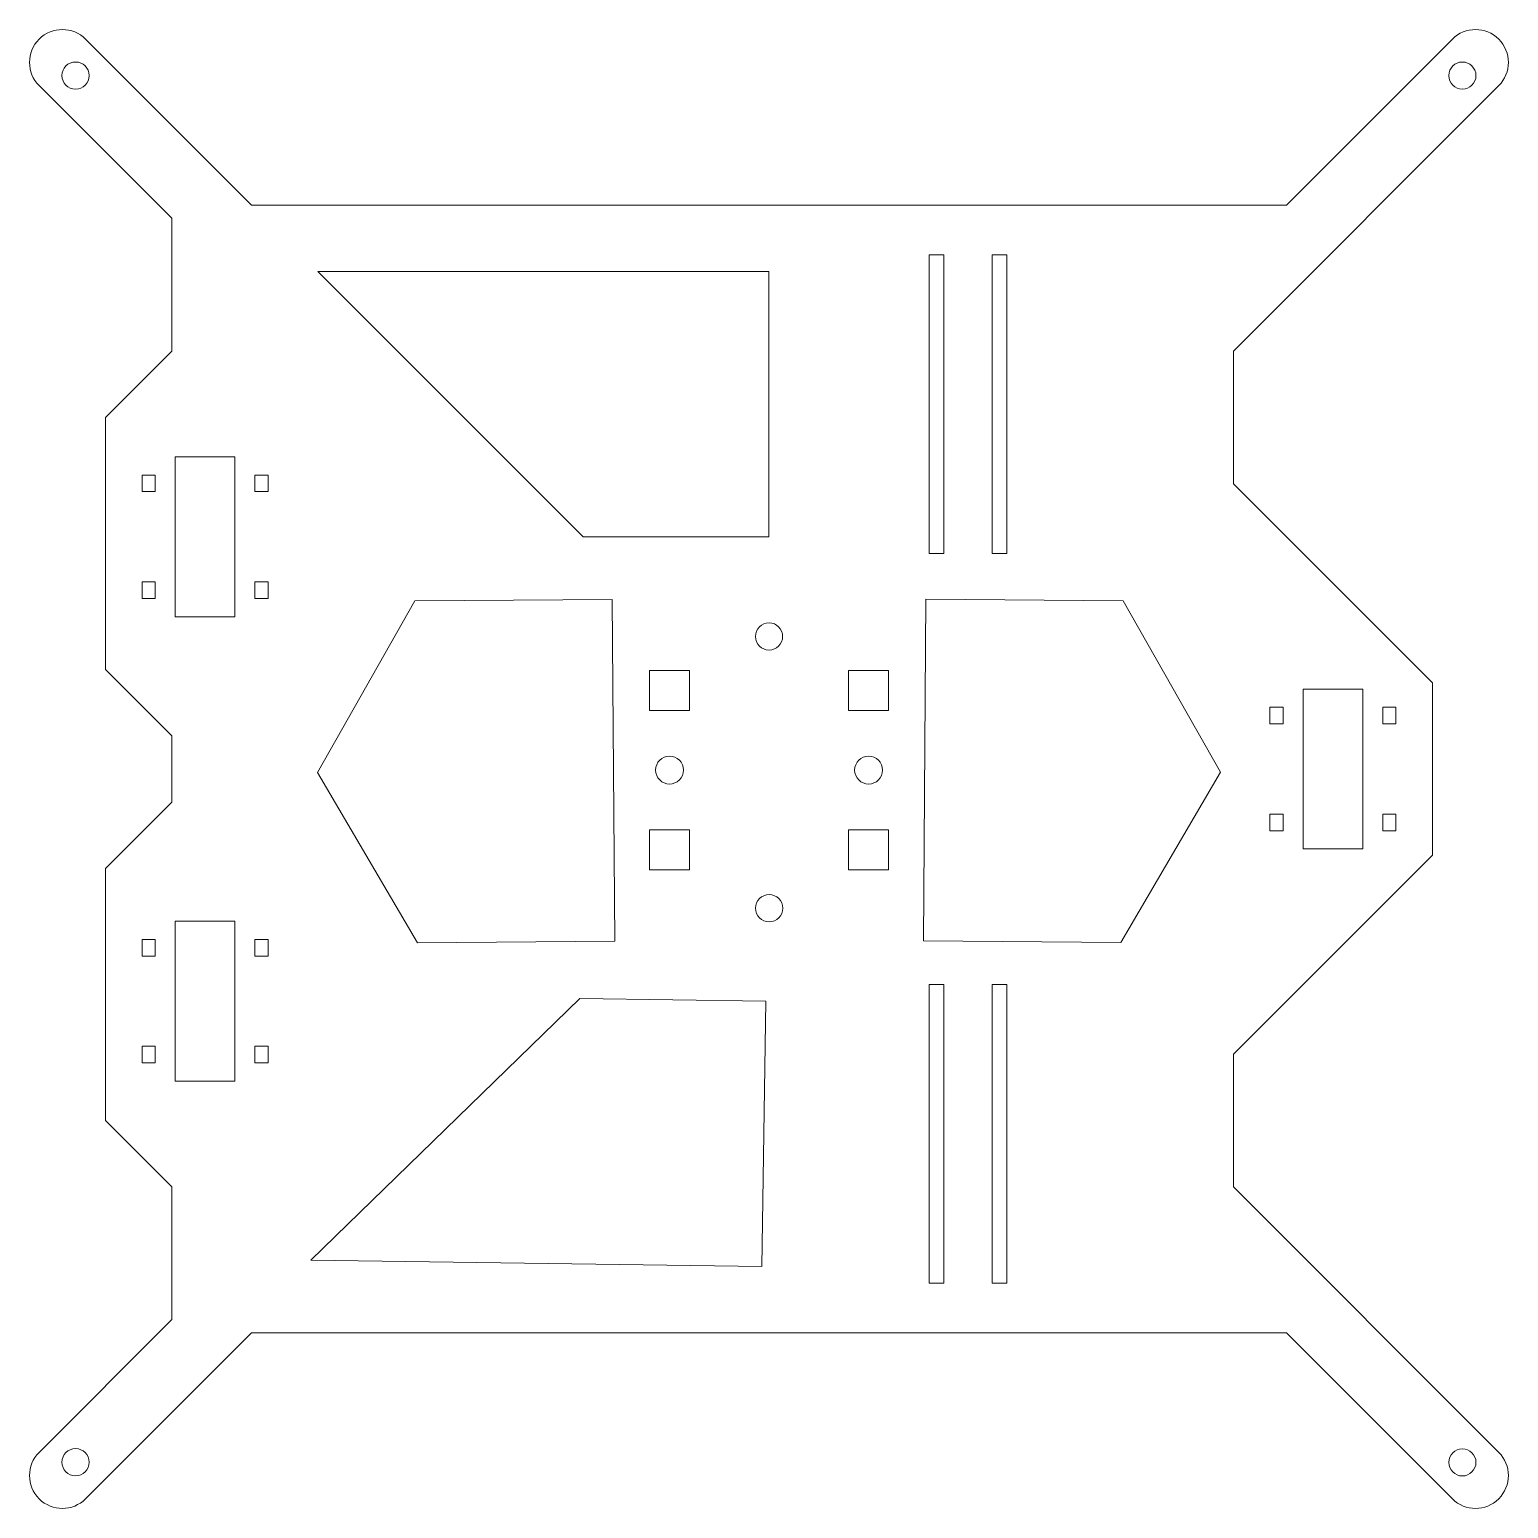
# Model space of a CAD drawing. Header units: millimetres. Extents: x -150 to 73, y -62 to 161.
import ezdxf

# ---------------------------------------------------------------- set-up
doc = ezdxf.new("R2010")
doc.units = ezdxf.units.MM

msp = doc.modelspace()

# ---------------------------------------------------------------- linework, layer by layer
at = {"color": 7, "linetype": 'Continuous', "lineweight": 15}
for p, q in [((-116.34, 134.63), (-141.34, 159.63)), ((64.66, 159.63), (39.66, 134.63)), ((-148.34, 152.63), (-128.34, 132.63)), ((31.66, 112.63), (71.66, 152.63)), ((39.66, 134.63), (-116.34, 134.63)), ((-128.34, 132.63), (-128.34, 112.63)), ((-14.19, 127.13), (-14.19, 82.13)), ((-11.99, 127.13), (-14.19, 127.13)), ((-11.99, 82.13), (-11.99, 127.13)), ((-2.49, 127.13), (-4.69, 127.13)), ((-4.69, 127.13), (-4.69, 82.13)), ((-2.49, 82.13), (-2.49, 127.13)), ((-38.34, 124.63), (-106.34, 124.63)), ((-106.34, 124.63), (-66.34, 84.63)), ((-38.34, 84.63), (-38.34, 124.63)), ((-128.34, 112.63), (-138.34, 102.63)), ((31.66, 92.63), (31.66, 112.63)), ((-138.34, 102.63), (-138.34, 64.63)), ((-118.84, 96.68), (-127.84, 96.68)), ((-127.84, 96.68), (-127.84, 72.58)), ((-118.84, 72.58), (-118.84, 96.68)), ((-130.84, 93.93), (-132.84, 93.93)), ((-132.84, 93.93), (-132.84, 91.43)), ((-130.84, 91.43), (-130.84, 93.93)), ((-113.84, 93.93), (-115.84, 93.93)), ((-115.84, 93.93), (-115.84, 91.43)), ((-113.84, 91.43), (-113.84, 93.93)), ((-132.84, 91.43), (-130.84, 91.43)), ((-115.84, 91.43), (-113.84, 91.43)), ((61.66, 62.63), (31.66, 92.63)), ((-66.34, 84.63), (-38.34, 84.63)), ((-14.19, 82.13), (-11.99, 82.13)), ((-4.69, 82.13), (-2.49, 82.13)), ((-130.84, 77.83), (-132.84, 77.83)), ((-132.84, 77.83), (-132.84, 75.33)), ((-130.84, 75.33), (-130.84, 77.83)), ((-115.84, 77.83), (-115.84, 75.33)), ((-113.84, 77.83), (-115.84, 77.83)), ((-113.84, 75.33), (-113.84, 77.83)), ((-132.84, 75.33), (-130.84, 75.33)), ((-115.84, 75.33), (-113.84, 75.33)), ((-91.71, 74.95), (-106.37, 49.08)), ((-61.98, 75.19), (-91.71, 74.95)), ((-61.56, 23.69), (-61.98, 75.19)), ((-14.68, 75.21), (-15.05, 23.71)), ((15.05, 75), (-14.68, 75.21)), ((29.73, 49.15), (15.05, 75)), ((-127.84, 72.58), (-118.84, 72.58)), ((-138.34, 64.63), (-128.34, 54.63)), ((-50.32, 64.46), (-56.34, 64.46)), ((-56.34, 64.46), (-56.34, 58.44)), ((-50.32, 58.44), (-50.32, 64.46)), ((-20.32, 64.46), (-26.34, 64.46)), ((-26.34, 64.46), (-26.34, 58.44)), ((-20.32, 58.44), (-20.32, 64.46)), ((61.66, 36.63), (61.66, 62.63)), ((51.16, 61.68), (42.16, 61.68)), ((42.16, 61.68), (42.16, 37.58)), ((51.16, 37.58), (51.16, 61.68)), ((-56.34, 58.44), (-50.32, 58.44)), ((-26.34, 58.44), (-20.32, 58.44)), ((39.16, 58.93), (37.16, 58.93)), ((37.16, 58.93), (37.16, 56.43)), ((39.16, 56.43), (39.16, 58.93)), ((56.16, 58.93), (54.16, 58.93)), ((54.16, 58.93), (54.16, 56.43)), ((56.16, 56.43), (56.16, 58.93)), ((37.16, 56.43), (39.16, 56.43)), ((54.16, 56.43), (56.16, 56.43)), ((-128.34, 54.63), (-128.34, 44.63)), ((-106.37, 49.08), (-91.3, 23.45)), ((14.68, 23.5), (29.73, 49.15)), ((-128.34, 44.63), (-138.34, 34.63)), ((37.16, 42.83), (37.16, 40.33)), ((39.16, 42.83), (37.16, 42.83)), ((39.16, 40.33), (39.16, 42.83)), ((56.16, 42.83), (54.16, 42.83)), ((54.16, 42.83), (54.16, 40.33)), ((56.16, 40.33), (56.16, 42.83)), ((-50.32, 40.46), (-56.34, 40.46)), ((-56.34, 40.46), (-56.34, 34.44)), ((-50.32, 34.44), (-50.32, 40.46)), ((-20.32, 40.46), (-26.34, 40.46)), ((-26.34, 40.46), (-26.34, 34.44)), ((-20.32, 34.44), (-20.32, 40.46)), ((37.16, 40.33), (39.16, 40.33)), ((54.16, 40.33), (56.16, 40.33)), ((31.66, 6.63), (61.66, 36.63)), ((42.16, 37.58), (51.16, 37.58)), ((-138.34, 34.63), (-138.34, -3.37)), ((-56.34, 34.44), (-50.32, 34.44)), ((-26.34, 34.44), (-20.32, 34.44)), ((-118.84, 26.68), (-127.84, 26.68)), ((-127.84, 26.68), (-127.84, 2.58)), ((-118.84, 2.58), (-118.84, 26.68)), ((-130.84, 23.93), (-132.84, 23.93)), ((-132.84, 23.93), (-132.84, 21.43)), ((-130.84, 21.43), (-130.84, 23.93)), ((-113.84, 23.93), (-115.84, 23.93)), ((-115.84, 23.93), (-115.84, 21.43)), ((-113.84, 21.43), (-113.84, 23.93)), ((-91.3, 23.45), (-61.56, 23.69)), ((-15.05, 23.71), (14.68, 23.5)), ((-132.84, 21.43), (-130.84, 21.43)), ((-115.84, 21.43), (-113.84, 21.43)), ((-14.19, 17.13), (-14.19, -27.87)), ((-11.99, 17.13), (-14.19, 17.13)), ((-11.99, -27.87), (-11.99, 17.13)), ((-2.49, 17.13), (-4.69, 17.13)), ((-4.69, 17.13), (-4.69, -27.87)), ((-2.49, -27.87), (-2.49, 17.13)), ((-66.83, 15.03), (-107.39, -24.4)), ((-38.83, 14.63), (-66.83, 15.03)), ((-39.4, -25.36), (-38.83, 14.63)), ((-130.84, 7.83), (-132.84, 7.83)), ((-132.84, 7.83), (-132.84, 5.33)), ((-130.84, 5.33), (-130.84, 7.83)), ((-115.84, 7.83), (-115.84, 5.33)), ((-113.84, 7.83), (-115.84, 7.83)), ((-113.84, 5.33), (-113.84, 7.83)), ((-132.84, 5.33), (-130.84, 5.33)), ((-115.84, 5.33), (-113.84, 5.33)), ((31.66, -13.37), (31.66, 6.63)), ((-127.84, 2.58), (-118.84, 2.58)), ((-138.34, -3.37), (-128.34, -13.37)), ((-128.34, -13.37), (-128.34, -33.37)), ((71.66, -53.37), (31.66, -13.37)), ((-107.39, -24.4), (-39.4, -25.36)), ((-14.19, -27.87), (-11.99, -27.87)), ((-4.69, -27.87), (-2.49, -27.87)), ((-128.34, -33.37), (-148.34, -53.37)), ((-141.34, -60.37), (-116.34, -35.37)), ((-116.34, -35.37), (39.66, -35.37)), ((39.66, -35.37), (64.66, -60.37))]:
    msp.add_line(p, q, dxfattribs=at)
for centre, radius in [((-142.85, 154.14), 2.05), ((66.17, 154.14), 2.05), ((-38.33, 69.61), 2.05), ((-53.33, 49.46), 2.1), ((-23.33, 49.46), 2.1), ((-38.31, 28.64), 2.05), ((-142.85, -54.86), 2.05), ((66.17, -54.88), 2.05)]:
    msp.add_circle(centre, radius, dxfattribs=at)
for centre, start, end in [((-144.84, 156.13), 45, 225), ((68.16, 156.13), 315, 135), ((-144.84, -56.87), 135, 315), ((68.16, -56.87), 225, 45)]:
    msp.add_arc(centre, 4.95, start, end, dxfattribs=at)

doc.saveas('drawing.dxf')
